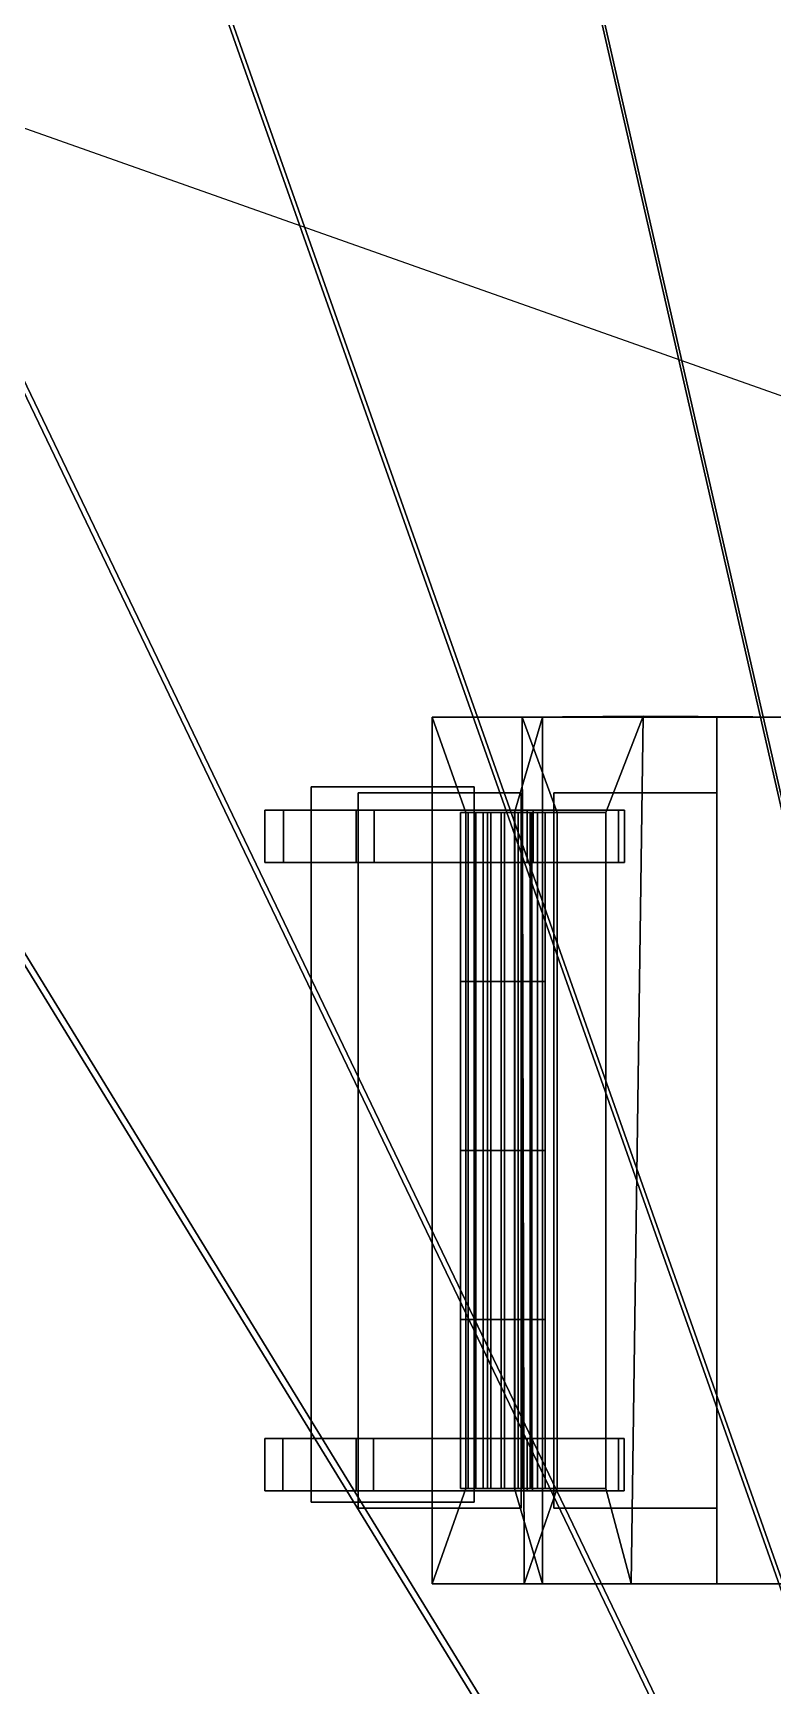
# Model space of a CAD drawing. Extents: x -7.9 to 7.9, y -12.5 to 11.9.
# Drawn here: x -2.387 to -1.451, y -5.023 to -2.932 of the extents above; entities that cross this region are included whole.
import ezdxf

# ---------------------------------------------------------------- set-up
doc = ezdxf.new("R2010")
doc.units = 0

msp = doc.modelspace()

# ---------------------------------------------------------------- linework, layer by layer
for points in [[(-3.0398, -0.3575, 4.1037), (-2.3448, 0.0569, 4.1037), (-0.7988, -6.7043, 4.1037)], [(-0.7988, -6.7043, 4.1037), (-2.3448, 0.0569, 4.1037), (-0.7988, 0.0569, 4.1037)], [(-3.0398, -0.3728, 4.271), (-0.7988, -6.7197, 4.271), (-2.3448, 0.0416, 4.271)], [(-0.7988, -6.7197, 4.271), (-0.7988, 0.0416, 4.271), (-2.3448, 0.0416, 4.271)], [(-3.6716, -0.7206, 4.1037), (-3.0398, -0.3575, 4.1037), (-0.7988, -6.7043, 4.1037)], [(-3.0398, -0.3728, 4.271), (-3.6716, -0.736, 4.271), (-0.7988, -6.7197, 4.271)], [(-0.8215, -6.4985, 4.4398), (-0.8215, -2.1641, 4.7484), (-7.4277, -0.4038, 4.7484), (-7.4277, -1.3735, 4.4398)], [(-5.1085, -0.7206, 4.1037), (-4.3901, -0.8468, 4.1037), (-0.7988, -6.7043, 4.1037), (-7.6634, -1.4257, 4.1037)], [(-4.3901, -0.8468, 4.1037), (-3.6716, -0.7206, 4.1037), (-0.7988, -6.7043, 4.1037)], [(-4.3901, -0.8621, 4.271), (-5.1085, -0.736, 4.271), (-7.6634, -1.4411, 4.271), (-0.7988, -6.7197, 4.271)], [(-3.6716, -0.736, 4.271), (-4.3901, -0.8621, 4.271), (-0.7988, -6.7197, 4.271)], [(-0.7988, -6.4985, 4.271), (-0.8215, -6.4985, 4.4398), (-7.4277, -1.3735, 4.4398), (-7.4277, -1.3735, 4.271)], [(-7.6634, -1.4257, 4.1037), (-0.7988, -6.7043, 4.1037), (-0.7988, -6.7197, 4.271), (-7.6634, -1.4411, 4.271)], [(-4.2592, -2.3951, 4.1159), (-4.2804, -2.1731, 3.7584), (-1.1736, -2.6971, 2.7777), (-0.9004, -3.5822, 4.1069)], [(-1.7687, -3.7974, 0.0726), (-1.6153, -3.7964, 0.8915), (-1.7427, -3.7975, 0.9843), (-1.8826, -3.7975, 0.0769)], [(-1.766, -4.8935, 0.0731), (-1.7687, -3.7974, 0.0726), (-1.8826, -3.7975, 0.0769), (-1.8826, -4.8933, 0.0769)], [(-1.7427, -3.7975, 0.9843), (-1.7783, -3.9179, 0.6894), (-1.8397, -3.9179, 0.3524), (-1.8826, -3.7975, 0.0769)], [(-1.8826, -3.7975, 0.0769), (-1.8397, -3.9179, 0.3524), (-1.8397, -4.7728, 0.3524), (-1.8826, -4.8933, 0.0769)], [(-1.7427, -4.8933, 0.9843), (-1.7783, -4.7728, 0.6894), (-1.7783, -3.9179, 0.6894), (-1.7427, -3.7975, 0.9843)], [(-1.7687, -3.7974, 0.0726), (-1.7241, -3.9179, 0.3524), (-1.6627, -3.9179, 0.6894), (-1.6153, -3.7964, 0.8915)], [(-1.766, -4.8935, 0.0731), (-1.7241, -4.7728, 0.3524), (-1.7241, -3.9179, 0.3524), (-1.7687, -3.7974, 0.0726)], [(-1.6153, -3.7964, 0.8915), (-1.4071, -3.7975, 0.8937), (-1.5224, -3.7975, 0.9843), (-1.7427, -3.7975, 0.9843)], [(-1.7427, -4.8933, 0.9843), (-1.7427, -3.7975, 0.9843), (-1.5224, -3.7975, 0.9843), (-1.5224, -4.8933, 0.9843)], [(-1.6153, -3.7964, 0.8915), (-1.6627, -3.9179, 0.6894), (-1.6627, -4.7728, 0.6894), (-1.6308, -4.8931, 0.895)], [(-1.4071, -4.8933, 0.8937), (-1.4071, -3.7975, 0.8937), (-1.6153, -3.7964, 0.8915), (-1.6308, -4.8931, 0.895)], [(-1.5224, -3.7975, 1.8929), (-1.5224, -4.8933, 1.8929), (-1.5224, -4.8933, 0.9843), (-1.5224, -3.7975, 0.9843)], [(-1.4071, -3.7975, 0.8937), (-1.4068, -3.7975, 1.8884), (-1.5224, -3.7975, 1.8929), (-1.5224, -3.7975, 0.9843)], [(-1.4068, -3.7975, 1.8884), (-1.4068, -4.8933, 1.8884), (-1.5224, -4.8933, 1.8929), (-1.5224, -3.7975, 1.8929)], [(-1.8293, -4.7904, 0.2616), (-1.8293, -3.8856, 0.2616), (-2.0355, -3.8856, 0.2616), (-2.0355, -4.7904, 0.2616)], [(-1.8293, -3.8856, 0.2616), (-1.8293, -3.8856, 0.3442), (-2.0355, -3.8856, 0.3442), (-2.0355, -3.8856, 0.2616)], [(-2.0355, -4.7904, 0.3442), (-2.0355, -3.8856, 0.3442), (-1.8293, -3.8856, 0.3442), (-1.8293, -4.7904, 0.3442)], [(-2.0355, -3.8856, 0.3442), (-2.0355, -4.7904, 0.3442), (-2.0355, -4.7904, 0.2616), (-2.0355, -3.8856, 0.2616)], [(-1.8293, -3.8856, 0.3442), (-1.8293, -3.8856, 0.2616), (-1.8293, -4.7904, 0.2616), (-1.8293, -4.7904, 0.3442)], [(-1.9761, -3.893, 0.7726), (-1.9761, -4.7978, 0.7726), (-1.9761, -4.7978, 0.69), (-1.9761, -3.893, 0.69)], [(-1.7698, -3.893, 0.69), (-1.7698, -3.893, 0.7726), (-1.9761, -3.893, 0.7726), (-1.9761, -3.893, 0.69)], [(-1.7698, -3.893, 0.7726), (-1.7698, -4.7978, 0.7726), (-1.9761, -4.7978, 0.7726), (-1.9761, -3.893, 0.7726)], [(-1.7698, -4.7978, 0.69), (-1.7698, -3.893, 0.69), (-1.9761, -3.893, 0.69), (-1.9761, -4.7978, 0.69)], [(-1.7698, -4.7978, 0.69), (-1.7698, -4.7978, 0.7726), (-1.7698, -3.893, 0.7726), (-1.7698, -3.893, 0.69)], [(-1.7287, -3.893, 1.6451), (-1.7287, -4.7978, 1.6451), (-1.7287, -4.7978, 1.5625), (-1.7287, -3.893, 1.5625)], [(-1.5224, -3.893, 1.5625), (-1.5224, -3.893, 1.6451), (-1.7287, -3.893, 1.6451), (-1.7287, -3.893, 1.5625)], [(-1.5224, -3.893, 1.6451), (-1.5224, -4.7978, 1.6451), (-1.7287, -4.7978, 1.6451), (-1.7287, -3.893, 1.6451)], [(-1.5224, -4.7978, 1.5625), (-1.5224, -3.893, 1.5625), (-1.7287, -3.893, 1.5625), (-1.7287, -4.7978, 1.5625)], [(-1.5224, -4.7978, 1.2321), (-1.5224, -3.893, 1.2321), (-1.7287, -3.893, 1.2321), (-1.7287, -4.7978, 1.2321)], [(-1.7287, -4.7978, 1.3147), (-1.7287, -3.893, 1.3147), (-1.5224, -3.893, 1.3147), (-1.5224, -4.7978, 1.3147)], [(-1.5224, -3.893, 1.2321), (-1.5224, -3.893, 1.3147), (-1.7287, -3.893, 1.3147), (-1.7287, -3.893, 1.2321)], [(-1.7287, -3.893, 1.3147), (-1.7287, -4.7978, 1.3147), (-1.7287, -4.7978, 1.2321), (-1.7287, -3.893, 1.2321)], [(-1.5224, -3.893, 1.6451), (-1.5224, -3.893, 1.5625), (-1.5224, -4.7978, 1.5625), (-1.5224, -4.7978, 1.6451)], [(-1.5224, -3.893, 1.3147), (-1.5224, -3.893, 1.2321), (-1.5224, -4.7978, 1.2321), (-1.5224, -4.7978, 1.3147)], [(-2.0704, -3.9149, 0.7816), (-2.0704, -3.9811, 0.7816), (-2.094, -3.9811, 0.2094), (-2.094, -3.9149, 0.2094)], [(-2.094, -3.9149, 0.2094), (-2.094, -3.9811, 0.2094), (-1.9785, -3.9811, 0.2094), (-1.9785, -3.9149, 0.2094)], [(-1.9785, -3.9149, 0.2094), (-1.9557, -3.9149, 0.7367), (-2.0704, -3.9149, 0.7816), (-2.094, -3.9149, 0.2094)], [(-2.0704, -3.9811, 0.7816), (-2.0704, -3.9149, 0.7816), (-1.7547, -3.9149, 1.3358), (-1.7547, -3.9811, 1.3358)], [(-2.0704, -3.9149, 0.7816), (-1.9557, -3.9149, 0.7367), (-1.6391, -3.9149, 1.3009), (-1.7547, -3.9149, 1.3358)], [(-1.9785, -3.9149, 0.2094), (-1.9785, -3.9811, 0.2094), (-1.9557, -3.9811, 0.7367), (-1.9557, -3.9149, 0.7367)], [(-1.9557, -3.9149, 0.7367), (-1.9557, -3.9811, 0.7367), (-1.6391, -3.9811, 1.3009), (-1.6391, -3.9149, 1.3009)], [(-1.8294, -4.1317, 0.3866), (-1.8466, -4.1317, 0.2857), (-1.8466, -3.9179, 0.2857), (-1.8294, -3.9179, 0.3866)], [(-1.837, -4.1317, 0.2857), (-1.837, -3.9179, 0.2857), (-1.8466, -3.9179, 0.2857), (-1.8466, -4.1317, 0.2857)], [(-1.8198, -3.9179, 0.3866), (-1.8294, -3.9179, 0.3866), (-1.8466, -3.9179, 0.2857), (-1.837, -3.9179, 0.2857)], [(-1.6627, -3.9179, 0.6894), (-1.7241, -3.9179, 0.3524), (-1.8397, -3.9179, 0.3524), (-1.7783, -3.9179, 0.6894)], [(-1.8397, -4.7728, 0.3524), (-1.8397, -3.9179, 0.3524), (-1.7241, -3.9179, 0.3524), (-1.7241, -4.7728, 0.3524)], [(-1.8274, -4.1317, 0.2857), (-1.8274, -3.9179, 0.2857), (-1.837, -3.9179, 0.2857), (-1.837, -4.1317, 0.2857)], [(-1.8102, -3.9179, 0.3866), (-1.8198, -3.9179, 0.3866), (-1.837, -3.9179, 0.2857), (-1.8274, -3.9179, 0.2857)], [(-1.8123, -4.1317, 0.4875), (-1.8294, -4.1317, 0.3866), (-1.8294, -3.9179, 0.3866), (-1.8123, -3.9179, 0.4875)], [(-1.8026, -3.9179, 0.4875), (-1.8123, -3.9179, 0.4875), (-1.8294, -3.9179, 0.3866), (-1.8198, -3.9179, 0.3866)], [(-1.8274, -4.1317, 0.2857), (-1.8178, -4.1317, 0.2857), (-1.8178, -3.9179, 0.2857), (-1.8274, -3.9179, 0.2857)], [(-1.8102, -3.9179, 0.3866), (-1.8274, -3.9179, 0.2857), (-1.8178, -3.9179, 0.2857), (-1.8006, -3.9179, 0.3866)], [(-1.793, -3.9179, 0.4875), (-1.8026, -3.9179, 0.4875), (-1.8198, -3.9179, 0.3866), (-1.8102, -3.9179, 0.3866)], [(-1.8178, -4.1317, 0.2857), (-1.8081, -4.1317, 0.2857), (-1.8081, -3.9179, 0.2857), (-1.8178, -3.9179, 0.2857)], [(-1.8006, -3.9179, 0.3866), (-1.8178, -3.9179, 0.2857), (-1.8081, -3.9179, 0.2857), (-1.7909, -3.9179, 0.3866)], [(-1.8123, -4.1317, 0.4875), (-1.8123, -3.9179, 0.4875), (-1.7951, -3.9179, 0.5885), (-1.7951, -4.1317, 0.5885)], [(-1.8026, -3.9179, 0.4875), (-1.7854, -3.9179, 0.5885), (-1.7951, -3.9179, 0.5885), (-1.8123, -3.9179, 0.4875)], [(-1.793, -3.9179, 0.4875), (-1.8102, -3.9179, 0.3866), (-1.8006, -3.9179, 0.3866), (-1.7834, -3.9179, 0.4875)], [(-1.7909, -4.1317, 0.3866), (-1.7909, -3.9179, 0.3866), (-1.8081, -3.9179, 0.2857), (-1.8081, -4.1317, 0.2857)], [(-1.793, -3.9179, 0.4875), (-1.7758, -3.9179, 0.5885), (-1.7854, -3.9179, 0.5885), (-1.8026, -3.9179, 0.4875)], [(-1.7834, -3.9179, 0.4875), (-1.8006, -3.9179, 0.3866), (-1.7909, -3.9179, 0.3866), (-1.7737, -3.9179, 0.4875)], [(-1.7951, -4.1317, 0.5885), (-1.7951, -3.9179, 0.5885), (-1.7779, -3.9179, 0.6894), (-1.7779, -4.1317, 0.6894)], [(-1.7854, -3.9179, 0.5885), (-1.7682, -3.9179, 0.6894), (-1.7779, -3.9179, 0.6894), (-1.7951, -3.9179, 0.5885)], [(-1.793, -3.9179, 0.4875), (-1.7834, -3.9179, 0.4875), (-1.7662, -3.9179, 0.5885), (-1.7758, -3.9179, 0.5885)], [(-1.7737, -4.1317, 0.4875), (-1.7737, -3.9179, 0.4875), (-1.7909, -3.9179, 0.3866), (-1.7909, -4.1317, 0.3866)], [(-1.7758, -3.9179, 0.5885), (-1.7586, -3.9179, 0.6894), (-1.7682, -3.9179, 0.6894), (-1.7854, -3.9179, 0.5885)], [(-1.7834, -3.9179, 0.4875), (-1.7737, -3.9179, 0.4875), (-1.7565, -3.9179, 0.5885), (-1.7662, -3.9179, 0.5885)], [(-1.6627, -3.9179, 0.6894), (-1.7783, -3.9179, 0.6894), (-1.7783, -4.7728, 0.6894), (-1.6627, -4.7728, 0.6894)], [(-1.7682, -4.1317, 0.6894), (-1.7779, -4.1317, 0.6894), (-1.7779, -3.9179, 0.6894), (-1.7682, -3.9179, 0.6894)], [(-1.7758, -3.9179, 0.5885), (-1.7662, -3.9179, 0.5885), (-1.749, -3.9179, 0.6894), (-1.7586, -3.9179, 0.6894)], [(-1.7737, -4.1317, 0.4875), (-1.7565, -4.1317, 0.5885), (-1.7565, -3.9179, 0.5885), (-1.7737, -3.9179, 0.4875)], [(-1.7586, -4.1317, 0.6894), (-1.7682, -4.1317, 0.6894), (-1.7682, -3.9179, 0.6894), (-1.7586, -3.9179, 0.6894)], [(-1.7662, -3.9179, 0.5885), (-1.7565, -3.9179, 0.5885), (-1.7393, -3.9179, 0.6894), (-1.749, -3.9179, 0.6894)], [(-1.7547, -3.9811, 1.3358), (-1.7547, -3.9149, 1.3358), (-1.7622, -3.9149, 1.854), (-1.7622, -3.9811, 1.854)], [(-1.7547, -3.9149, 1.3358), (-1.6391, -3.9149, 1.3009), (-1.6466, -3.9149, 1.854), (-1.7622, -3.9149, 1.854)], [(-1.6466, -3.9149, 1.854), (-1.6466, -3.9811, 1.854), (-1.7622, -3.9811, 1.854), (-1.7622, -3.9149, 1.854)], [(-1.7586, -4.1317, 0.6894), (-1.7586, -3.9179, 0.6894), (-1.749, -3.9179, 0.6894), (-1.749, -4.1317, 0.6894)], [(-1.7565, -4.1317, 0.5885), (-1.7393, -4.1317, 0.6894), (-1.7393, -3.9179, 0.6894), (-1.7565, -3.9179, 0.5885)], [(-1.749, -4.1317, 0.6894), (-1.749, -3.9179, 0.6894), (-1.7393, -3.9179, 0.6894), (-1.7393, -4.1317, 0.6894)], [(-1.6391, -3.9149, 1.3009), (-1.6391, -3.9811, 1.3009), (-1.6466, -3.9811, 1.854), (-1.6466, -3.9149, 1.854)], [(-1.9785, -3.9811, 0.2094), (-2.094, -3.9811, 0.2094), (-2.0704, -3.9811, 0.7816), (-1.9557, -3.9811, 0.7367)], [(-1.7547, -3.9811, 1.3358), (-1.6391, -3.9811, 1.3009), (-1.9557, -3.9811, 0.7367), (-2.0704, -3.9811, 0.7816)], [(-1.7622, -3.9811, 1.854), (-1.6466, -3.9811, 1.854), (-1.6391, -3.9811, 1.3009), (-1.7547, -3.9811, 1.3358)], [(-1.8294, -4.3454, 0.3866), (-1.8466, -4.3454, 0.2857), (-1.8466, -4.1317, 0.2857), (-1.8294, -4.1317, 0.3866)], [(-1.837, -4.3454, 0.2857), (-1.837, -4.1317, 0.2857), (-1.8466, -4.1317, 0.2857), (-1.8466, -4.3454, 0.2857)], [(-1.8274, -4.3454, 0.2857), (-1.8274, -4.1317, 0.2857), (-1.837, -4.1317, 0.2857), (-1.837, -4.3454, 0.2857)], [(-1.8123, -4.3454, 0.4875), (-1.8294, -4.3454, 0.3866), (-1.8294, -4.1317, 0.3866), (-1.8123, -4.1317, 0.4875)], [(-1.8274, -4.3454, 0.2857), (-1.8178, -4.3454, 0.2857), (-1.8178, -4.1317, 0.2857), (-1.8274, -4.1317, 0.2857)], [(-1.8178, -4.3454, 0.2857), (-1.8081, -4.3454, 0.2857), (-1.8081, -4.1317, 0.2857), (-1.8178, -4.1317, 0.2857)], [(-1.8123, -4.3454, 0.4875), (-1.8123, -4.1317, 0.4875), (-1.7951, -4.1317, 0.5885), (-1.7951, -4.3454, 0.5885)], [(-1.7909, -4.3454, 0.3866), (-1.7909, -4.1317, 0.3866), (-1.8081, -4.1317, 0.2857), (-1.8081, -4.3454, 0.2857)], [(-1.7951, -4.3454, 0.5885), (-1.7951, -4.1317, 0.5885), (-1.7779, -4.1317, 0.6894), (-1.7779, -4.3454, 0.6894)], [(-1.7737, -4.3454, 0.4875), (-1.7737, -4.1317, 0.4875), (-1.7909, -4.1317, 0.3866), (-1.7909, -4.3454, 0.3866)], [(-1.7682, -4.3454, 0.6894), (-1.7779, -4.3454, 0.6894), (-1.7779, -4.1317, 0.6894), (-1.7682, -4.1317, 0.6894)], [(-1.7737, -4.3454, 0.4875), (-1.7565, -4.3454, 0.5885), (-1.7565, -4.1317, 0.5885), (-1.7737, -4.1317, 0.4875)], [(-1.7586, -4.3454, 0.6894), (-1.7682, -4.3454, 0.6894), (-1.7682, -4.1317, 0.6894), (-1.7586, -4.1317, 0.6894)], [(-1.7586, -4.3454, 0.6894), (-1.7586, -4.1317, 0.6894), (-1.749, -4.1317, 0.6894), (-1.749, -4.3454, 0.6894)], [(-1.7565, -4.3454, 0.5885), (-1.7393, -4.3454, 0.6894), (-1.7393, -4.1317, 0.6894), (-1.7565, -4.1317, 0.5885)], [(-1.749, -4.3454, 0.6894), (-1.749, -4.1317, 0.6894), (-1.7393, -4.1317, 0.6894), (-1.7393, -4.3454, 0.6894)], [(-1.8294, -4.3454, 0.3866), (-1.8294, -4.5591, 0.3866), (-1.8466, -4.5591, 0.2857), (-1.8466, -4.3454, 0.2857)], [(-1.837, -4.3454, 0.2857), (-1.8466, -4.3454, 0.2857), (-1.8466, -4.5591, 0.2857), (-1.837, -4.5591, 0.2857)], [(-1.8274, -4.3454, 0.2857), (-1.837, -4.3454, 0.2857), (-1.837, -4.5591, 0.2857), (-1.8274, -4.5591, 0.2857)], [(-1.8123, -4.3454, 0.4875), (-1.8123, -4.5591, 0.4875), (-1.8294, -4.5591, 0.3866), (-1.8294, -4.3454, 0.3866)], [(-1.8274, -4.3454, 0.2857), (-1.8274, -4.5591, 0.2857), (-1.8178, -4.5591, 0.2857), (-1.8178, -4.3454, 0.2857)], [(-1.8178, -4.3454, 0.2857), (-1.8178, -4.5591, 0.2857), (-1.8081, -4.5591, 0.2857), (-1.8081, -4.3454, 0.2857)], [(-1.8123, -4.3454, 0.4875), (-1.7951, -4.3454, 0.5885), (-1.7951, -4.5591, 0.5885), (-1.8123, -4.5591, 0.4875)], [(-1.7909, -4.3454, 0.3866), (-1.8081, -4.3454, 0.2857), (-1.8081, -4.5591, 0.2857), (-1.7909, -4.5591, 0.3866)], [(-1.7951, -4.3454, 0.5885), (-1.7779, -4.3454, 0.6894), (-1.7779, -4.5591, 0.6894), (-1.7951, -4.5591, 0.5885)], [(-1.7737, -4.3454, 0.4875), (-1.7909, -4.3454, 0.3866), (-1.7909, -4.5591, 0.3866), (-1.7737, -4.5591, 0.4875)], [(-1.7682, -4.3454, 0.6894), (-1.7682, -4.5591, 0.6894), (-1.7779, -4.5591, 0.6894), (-1.7779, -4.3454, 0.6894)], [(-1.7737, -4.3454, 0.4875), (-1.7737, -4.5591, 0.4875), (-1.7565, -4.5591, 0.5885), (-1.7565, -4.3454, 0.5885)], [(-1.7586, -4.3454, 0.6894), (-1.7586, -4.5591, 0.6894), (-1.7682, -4.5591, 0.6894), (-1.7682, -4.3454, 0.6894)], [(-1.7586, -4.3454, 0.6894), (-1.749, -4.3454, 0.6894), (-1.749, -4.5591, 0.6894), (-1.7586, -4.5591, 0.6894)], [(-1.7565, -4.3454, 0.5885), (-1.7565, -4.5591, 0.5885), (-1.7393, -4.5591, 0.6894), (-1.7393, -4.3454, 0.6894)], [(-1.749, -4.3454, 0.6894), (-1.7393, -4.3454, 0.6894), (-1.7393, -4.5591, 0.6894), (-1.749, -4.5591, 0.6894)], [(-1.8294, -4.5591, 0.3866), (-1.8294, -4.7728, 0.3866), (-1.8466, -4.7728, 0.2857), (-1.8466, -4.5591, 0.2857)], [(-1.837, -4.5591, 0.2857), (-1.8466, -4.5591, 0.2857), (-1.8466, -4.7728, 0.2857), (-1.837, -4.7728, 0.2857)], [(-1.8274, -4.5591, 0.2857), (-1.837, -4.5591, 0.2857), (-1.837, -4.7728, 0.2857), (-1.8274, -4.7728, 0.2857)], [(-1.8123, -4.5591, 0.4875), (-1.8123, -4.7728, 0.4875), (-1.8294, -4.7728, 0.3866), (-1.8294, -4.5591, 0.3866)], [(-1.8274, -4.5591, 0.2857), (-1.8274, -4.7728, 0.2857), (-1.8178, -4.7728, 0.2857), (-1.8178, -4.5591, 0.2857)], [(-1.8178, -4.5591, 0.2857), (-1.8178, -4.7728, 0.2857), (-1.8081, -4.7728, 0.2857), (-1.8081, -4.5591, 0.2857)], [(-1.8123, -4.5591, 0.4875), (-1.7951, -4.5591, 0.5885), (-1.7951, -4.7728, 0.5885), (-1.8123, -4.7728, 0.4875)], [(-1.7909, -4.5591, 0.3866), (-1.8081, -4.5591, 0.2857), (-1.8081, -4.7728, 0.2857), (-1.7909, -4.7728, 0.3866)], [(-1.7951, -4.5591, 0.5885), (-1.7779, -4.5591, 0.6894), (-1.7779, -4.7728, 0.6894), (-1.7951, -4.7728, 0.5885)], [(-1.7737, -4.5591, 0.4875), (-1.7909, -4.5591, 0.3866), (-1.7909, -4.7728, 0.3866), (-1.7737, -4.7728, 0.4875)], [(-1.7682, -4.5591, 0.6894), (-1.7682, -4.7728, 0.6894), (-1.7779, -4.7728, 0.6894), (-1.7779, -4.5591, 0.6894)], [(-1.7737, -4.5591, 0.4875), (-1.7737, -4.7728, 0.4875), (-1.7565, -4.7728, 0.5885), (-1.7565, -4.5591, 0.5885)], [(-1.7586, -4.5591, 0.6894), (-1.7586, -4.7728, 0.6894), (-1.7682, -4.7728, 0.6894), (-1.7682, -4.5591, 0.6894)], [(-1.7586, -4.5591, 0.6894), (-1.749, -4.5591, 0.6894), (-1.749, -4.7728, 0.6894), (-1.7586, -4.7728, 0.6894)], [(-1.7565, -4.5591, 0.5885), (-1.7565, -4.7728, 0.5885), (-1.7393, -4.7728, 0.6894), (-1.7393, -4.5591, 0.6894)], [(-1.749, -4.5591, 0.6894), (-1.7393, -4.5591, 0.6894), (-1.7393, -4.7728, 0.6894), (-1.749, -4.7728, 0.6894)], [(-2.094, -4.7097, 0.2094), (-1.9785, -4.7097, 0.2094), (-1.9569, -4.7097, 0.7337), (-2.0716, -4.7097, 0.7783)], [(-2.094, -4.7759, 0.2094), (-2.094, -4.7097, 0.2094), (-2.0716, -4.7097, 0.7783), (-2.0716, -4.7759, 0.7783)], [(-1.9785, -4.7759, 0.2094), (-1.9785, -4.7097, 0.2094), (-2.094, -4.7097, 0.2094), (-2.094, -4.7759, 0.2094)], [(-1.7553, -4.7097, 1.3342), (-1.7553, -4.7759, 1.3342), (-2.0716, -4.7759, 0.7783), (-2.0716, -4.7097, 0.7783)], [(-1.6397, -4.7097, 1.2994), (-1.7553, -4.7097, 1.3342), (-2.0716, -4.7097, 0.7783), (-1.9569, -4.7097, 0.7337)], [(-1.9569, -4.7759, 0.7337), (-1.9569, -4.7097, 0.7337), (-1.9785, -4.7097, 0.2094), (-1.9785, -4.7759, 0.2094)], [(-1.9569, -4.7097, 0.7337), (-1.9569, -4.7759, 0.7337), (-1.6397, -4.7759, 1.2994), (-1.6397, -4.7097, 1.2994)], [(-1.7553, -4.7759, 1.3342), (-1.7553, -4.7097, 1.3342), (-1.7622, -4.7097, 1.854), (-1.7622, -4.7759, 1.854)], [(-1.6466, -4.7097, 1.854), (-1.7622, -4.7097, 1.854), (-1.7553, -4.7097, 1.3342), (-1.6397, -4.7097, 1.2994)], [(-1.7622, -4.7759, 1.854), (-1.7622, -4.7097, 1.854), (-1.6466, -4.7097, 1.854), (-1.6466, -4.7759, 1.854)], [(-1.6397, -4.7097, 1.2994), (-1.6397, -4.7759, 1.2994), (-1.6466, -4.7759, 1.854), (-1.6466, -4.7097, 1.854)], [(-2.094, -4.7759, 0.2094), (-2.0716, -4.7759, 0.7783), (-1.9569, -4.7759, 0.7337), (-1.9785, -4.7759, 0.2094)], [(-1.7553, -4.7759, 1.3342), (-1.6397, -4.7759, 1.2994), (-1.9569, -4.7759, 0.7337), (-2.0716, -4.7759, 0.7783)], [(-1.8826, -4.8933, 0.0769), (-1.8397, -4.7728, 0.3524), (-1.7783, -4.7728, 0.6894), (-1.7427, -4.8933, 0.9843)], [(-1.8198, -4.7728, 0.3866), (-1.837, -4.7728, 0.2857), (-1.8466, -4.7728, 0.2857), (-1.8294, -4.7728, 0.3866)], [(-1.8397, -4.7728, 0.3524), (-1.7241, -4.7728, 0.3524), (-1.6627, -4.7728, 0.6894), (-1.7783, -4.7728, 0.6894)], [(-1.8102, -4.7728, 0.3866), (-1.8274, -4.7728, 0.2857), (-1.837, -4.7728, 0.2857), (-1.8198, -4.7728, 0.3866)], [(-1.8026, -4.7728, 0.4875), (-1.8198, -4.7728, 0.3866), (-1.8294, -4.7728, 0.3866), (-1.8123, -4.7728, 0.4875)], [(-1.8102, -4.7728, 0.3866), (-1.8006, -4.7728, 0.3866), (-1.8178, -4.7728, 0.2857), (-1.8274, -4.7728, 0.2857)], [(-1.793, -4.7728, 0.4875), (-1.8102, -4.7728, 0.3866), (-1.8198, -4.7728, 0.3866), (-1.8026, -4.7728, 0.4875)], [(-1.8006, -4.7728, 0.3866), (-1.7909, -4.7728, 0.3866), (-1.8081, -4.7728, 0.2857), (-1.8178, -4.7728, 0.2857)], [(-1.8026, -4.7728, 0.4875), (-1.8123, -4.7728, 0.4875), (-1.7951, -4.7728, 0.5885), (-1.7854, -4.7728, 0.5885)], [(-1.793, -4.7728, 0.4875), (-1.7834, -4.7728, 0.4875), (-1.8006, -4.7728, 0.3866), (-1.8102, -4.7728, 0.3866)], [(-1.793, -4.7728, 0.4875), (-1.8026, -4.7728, 0.4875), (-1.7854, -4.7728, 0.5885), (-1.7758, -4.7728, 0.5885)], [(-1.7834, -4.7728, 0.4875), (-1.7737, -4.7728, 0.4875), (-1.7909, -4.7728, 0.3866), (-1.8006, -4.7728, 0.3866)], [(-1.7854, -4.7728, 0.5885), (-1.7951, -4.7728, 0.5885), (-1.7779, -4.7728, 0.6894), (-1.7682, -4.7728, 0.6894)], [(-1.793, -4.7728, 0.4875), (-1.7758, -4.7728, 0.5885), (-1.7662, -4.7728, 0.5885), (-1.7834, -4.7728, 0.4875)], [(-1.7758, -4.7728, 0.5885), (-1.7854, -4.7728, 0.5885), (-1.7682, -4.7728, 0.6894), (-1.7586, -4.7728, 0.6894)], [(-1.7834, -4.7728, 0.4875), (-1.7662, -4.7728, 0.5885), (-1.7565, -4.7728, 0.5885), (-1.7737, -4.7728, 0.4875)], [(-1.7758, -4.7728, 0.5885), (-1.7586, -4.7728, 0.6894), (-1.749, -4.7728, 0.6894), (-1.7662, -4.7728, 0.5885)], [(-1.7662, -4.7728, 0.5885), (-1.749, -4.7728, 0.6894), (-1.7393, -4.7728, 0.6894), (-1.7565, -4.7728, 0.5885)], [(-1.766, -4.8935, 0.0731), (-1.6308, -4.8931, 0.895), (-1.6627, -4.7728, 0.6894), (-1.7241, -4.7728, 0.3524)], [(-1.6397, -4.7759, 1.2994), (-1.7553, -4.7759, 1.3342), (-1.7622, -4.7759, 1.854), (-1.6466, -4.7759, 1.854)], [(-2.0355, -4.7904, 0.2616), (-2.0355, -4.7904, 0.3442), (-1.8293, -4.7904, 0.3442), (-1.8293, -4.7904, 0.2616)], [(-1.7698, -4.7978, 0.7726), (-1.7698, -4.7978, 0.69), (-1.9761, -4.7978, 0.69), (-1.9761, -4.7978, 0.7726)], [(-1.5224, -4.7978, 1.6451), (-1.5224, -4.7978, 1.5625), (-1.7287, -4.7978, 1.5625), (-1.7287, -4.7978, 1.6451)], [(-1.7287, -4.7978, 1.2321), (-1.7287, -4.7978, 1.3147), (-1.5224, -4.7978, 1.3147), (-1.5224, -4.7978, 1.2321)], [(-1.6308, -4.8931, 0.895), (-1.766, -4.8935, 0.0731), (-1.8826, -4.8933, 0.0769), (-1.7427, -4.8933, 0.9843)], [(-1.4071, -4.8933, 0.8937), (-1.6308, -4.8931, 0.895), (-1.7427, -4.8933, 0.9843), (-1.5224, -4.8933, 0.9843)], [(-1.4068, -4.8933, 1.8884), (-1.4071, -4.8933, 0.8937), (-1.5224, -4.8933, 0.9843), (-1.5224, -4.8933, 1.8929)]]:
    msp.add_3dface(points)

doc.saveas('drawing.dxf')
